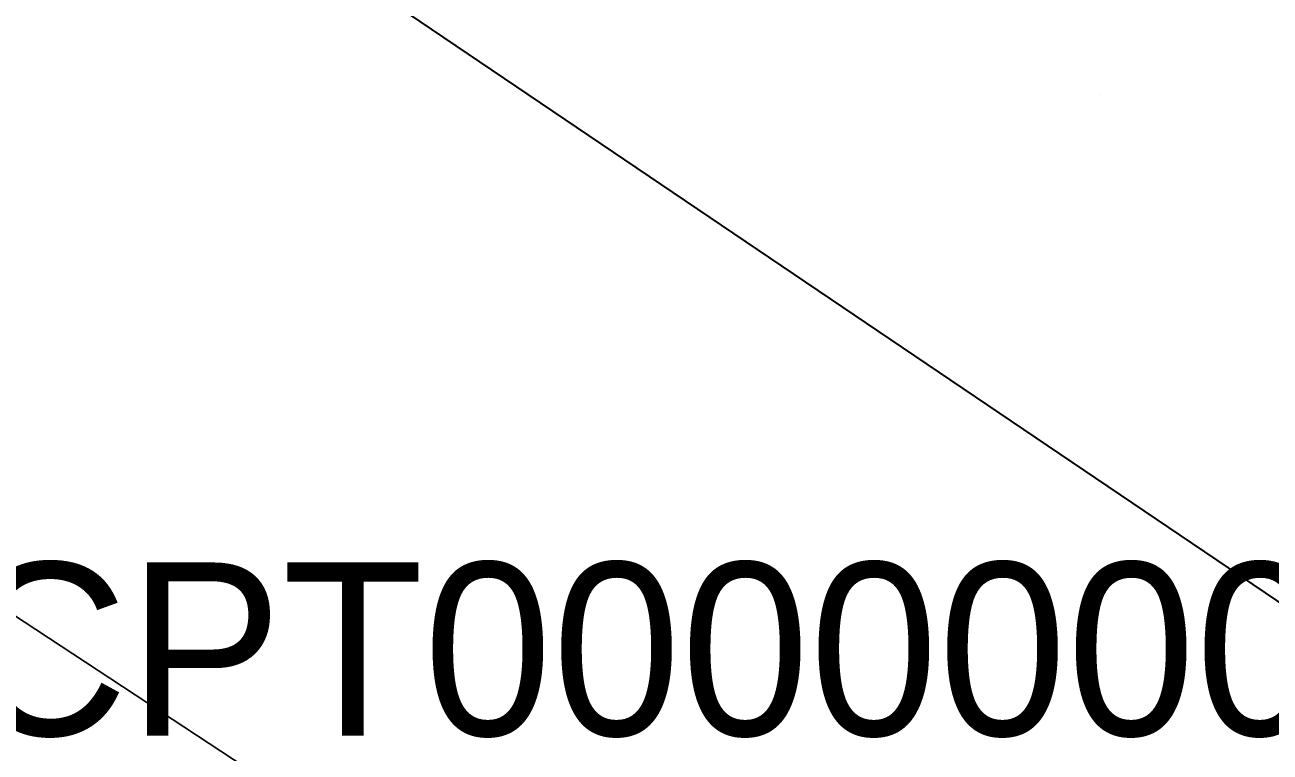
# Model space of a CAD drawing. Header units: metres. Extents: x 0 to 105485, y 0 to 425721.
# Drawn here: x 104690.95 to 104697.43, y 425222.34 to 425226.13 of the extents above; entities that cross this region are included whole.
import ezdxf
from ezdxf.enums import TextEntityAlignment as Align

# ---------------------------------------------------------------- set-up
doc = ezdxf.new("R2010")
doc.units = ezdxf.units.M
doc.header["$MEASUREMENT"] = 0
for name, color, linetype, lineweight in [('B-XX-IE-MEUBILAIR-G', 7, 'Continuous', 18), ('B-XX-MO-ONDERZOEK_SONDERING-T', 90, 'Continuous', 18), ('B-XX-VH-OPENVERHARDING-G', 90, 'Continuous', 18)]:
    doc.layers.add(name, color=color, linetype=linetype, lineweight=lineweight)
doc.layers.add('GIS-WEGVAKKEN', color=2, linetype='Continuous')

msp = doc.modelspace()

# ---------------------------------------------------------------- linework, layer by layer
at = {"layer": 'B-XX-IE-MEUBILAIR-G', "color": 0, "true_color": 0x604a38}
msp.add_polyline3d([(104696.543, 425225.764, 2.6189), (104696.543, 425225.764, 5.6189)], dxfattribs=at)
at = {"layer": 'B-XX-VH-OPENVERHARDING-G', "ltscale": 0.5}
for points in [[(104665.773, 425239.575), (104667.745, 425238.279), (104669.638, 425237.034), (104671.55, 425235.777), (104673.538, 425234.469), (104676.024, 425232.835), (104677.79, 425231.674), (104683.715, 425227.778), (104683.819, 425227.71), (104685.807, 425226.403), (104698.527, 425218.039), (104705.043, 425216.028)], [(104698.165, 425214.167), (104698.449, 425215.297), (104697.714, 425215.785), (104698.824, 425217.454), (104698.967, 425217.359), (104699.071, 425217.772), (104698.527, 425218.039), (104685.807, 425226.403), (104682.641, 425221.687), (104680.653, 425222.994), (104683.819, 425227.71), (104683.715, 425227.778), (104680.555, 425223.07), (104678.566, 425224.378), (104676.619, 425225.659), (104674.63, 425226.967), (104677.79, 425231.674), (104676.024, 425232.835), (104672.876, 425228.122), (104670.279, 425229.83), (104668.368, 425231.087), (104666.415, 425232.314), (104664.481, 425233.591)]]:
    msp.add_lwpolyline(points, dxfattribs=at)
at = {"layer": 'GIS-WEGVAKKEN'}
msp.add_lwpolyline([(104706.3177, 425219.0663), (104699.29, 425221.9), (104687.54, 425229.84), (104676.58, 425236.46), (104665.56, 425244.2), (104659.15, 425248.27), (104653.66, 425251.97), (104650.804, 425253.0257)], dxfattribs=at)

# ---------------------------------------------------------------- texts
at = {"layer": 'B-XX-MO-ONDERZOEK_SONDERING-T', "color": 10, "lineweight": 18}
msp.add_text('CPT000000091945', height=0.9, dxfattribs=at).set_placement((104695.84, 425222.88), align=Align.MIDDLE_CENTER)

doc.saveas('drawing.dxf')
